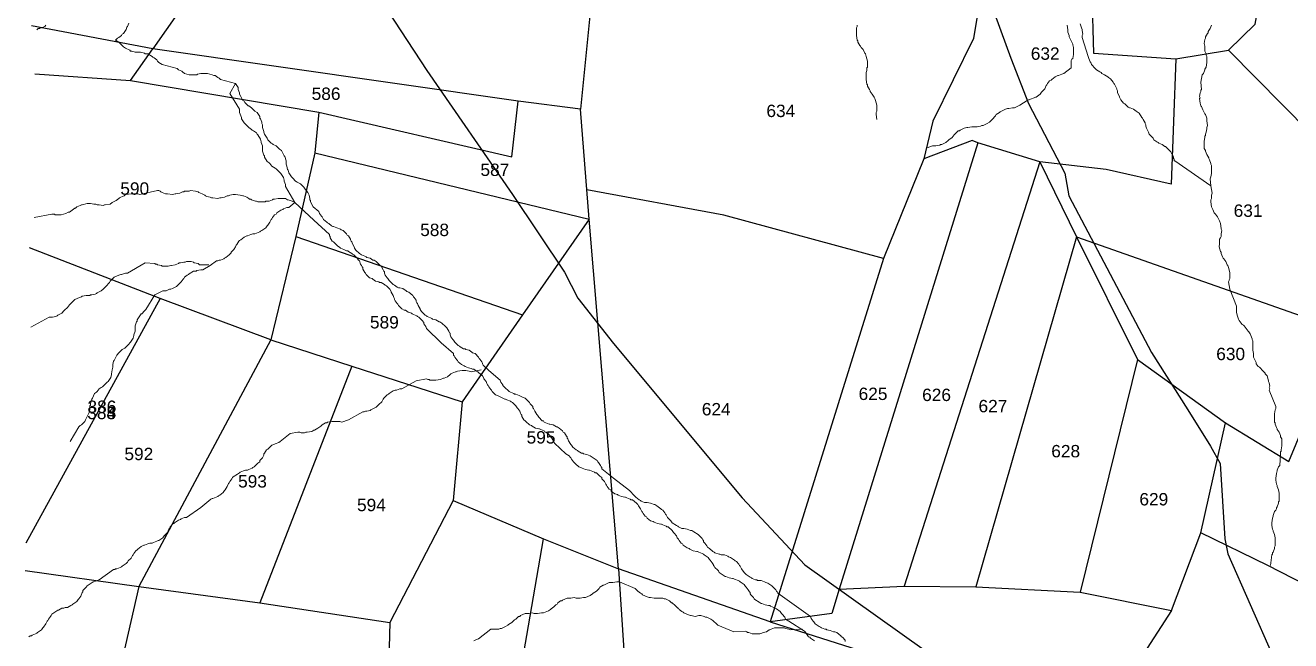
# Model space of a CAD drawing. Header units: inches. Extents: x -72 to 3350, y -615 to 1801.
# Drawn here: x 503.6 to 856.9, y 553.7 to 725.6 of the extents above; entities that cross this region are included whole.
import ezdxf
from ezdxf.enums import TextEntityAlignment as Align

# ---------------------------------------------------------------- set-up
doc = ezdxf.new("R2010")
doc.units = ezdxf.units.IN
doc.header["$LTSCALE"] = 15
doc.header["$MEASUREMENT"] = 0
for name, color, linetype in [('PLOT', 255, 'Continuous'), ('PLOT NO', 7, 'Continuous'), ('ROAD', 50, 'Continuous'), ('STREAM', 130, 'Continuous')]:
    doc.layers.add(name, color=color, linetype=linetype)
doc.styles.get("Standard").update_dxf_attribs({"font": 'arial.ttf'})

msp = doc.modelspace()

# ---------------------------------------------------------------- linework, layer by layer
at = {"layer": 'PLOT', "color": 0}
for points in [[(590.82, 873.93), (577.36, 826.88), (574.51, 808.16), (563.53, 780.49), (578.7, 775.47), (558.53, 746.54), (539.26, 718.98)], [(666.55, 819.83), (668.67, 805.25), (661.95, 735.71), (658.63, 702.12), (641.17, 704.37), (539.26, 718.98)], [(773.76, 779.22), (765.45, 750.76), (770.02, 731.99), (768.32, 721.85), (756.98, 698.81), (754.46, 688.27), (743.22, 660.45), (711.56, 558.99), (669.18, 573.73)], [(800.39, 767.59), (801.83, 717.77), (824.83, 716.23), (839.5, 718.59), (846.93, 725.88), (850.44, 745.65), (845.24, 754.05)], [(539.26, 718.98), (505.37, 725.42)], [(506.25, 711.99), (533.01, 710.13), (539.26, 718.98)], [(786.82, 687.46), (797.06, 666.53), (814.06, 632.19), (838.7, 614.51), (856.3, 603.7), (858.4, 608.63), (871.46, 640.35), (883.26, 668.92), (869.73, 687.99), (839.5, 718.59)], [(824.83, 716.23), (823.46, 681.16), (805.33, 685.31), (786.82, 687.46), (769.56, 692.78), (767.95, 693.37), (754.46, 688.27)], [(533.01, 710.13), (585.6, 701.35), (639.43, 688.82), (641.17, 704.37)], [(585.6, 701.35), (584.42, 689.93), (579.18, 666.57), (572.21, 637.69), (541.28, 649.24), (504.81, 663.46)], [(584.42, 689.93), (661.05, 671.46), (642.43, 644.74), (625.55, 620.38), (623.05, 592.82), (648.24, 582.11), (669.18, 573.73), (661.05, 671.46), (658.63, 702.12)], [(769.56, 692.78), (730.86, 568.12), (728.81, 561.29), (711.56, 558.99)], [(786.82, 687.46), (748.96, 568.89)], [(743.22, 660.45), (698.63, 672.54), (660.4, 679.57)], [(579.18, 666.57), (642.43, 644.74)], [(797.06, 666.53), (768.93, 568.74)], [(797.06, 666.53), (871.46, 640.35)], [(541.28, 649.24), (503.79, 580.93)], [(572.21, 637.69), (535.36, 568.79)], [(572.21, 637.69), (594.73, 630.32), (625.55, 620.38)], [(594.73, 630.32), (569.08, 564.23)], [(814.06, 632.19), (798.08, 567.25)], [(730.86, 568.12), (748.96, 568.89), (768.93, 568.74), (798.08, 567.25), (823.63, 562.08), (831.79, 583.79), (838.7, 614.51)], [(623.05, 592.82), (605.37, 558.78)], [(885.85, 556.49), (850.5, 574.66), (831.79, 583.79)], [(503.63, 573.27), (535.36, 568.79), (569.08, 564.23), (605.37, 558.78), (604.44, 523.9), (632.36, 507.08), (638.64, 525.98), (648.24, 582.11)], [(669.18, 573.73), (673.42, 509.75), (638.64, 525.98)], [(535.36, 568.79), (529.4, 542.75), (547.65, 540.09), (604.44, 523.9)], [(823.63, 562.08), (799.14, 524.2), (831.23, 499.17)], [(711.56, 558.99), (758.64, 543.94), (743.64, 506.71)]]:
    msp.add_lwpolyline(points, dxfattribs=at)
at = {"layer": 'ROAD'}
for points in [[(573.44, 777.83), (590.21, 751.92), (615.7, 712.91), (639.63, 678.33), (654.11, 656.66), (657.82, 649.37), (667.86, 636.71), (703.76, 593.63), (721.21, 574.87), (761.3, 546.26), (733.44, 508.92), (729.37, 504.02), (695.41, 468.73), (679.96, 452.32), (677.69, 450.17), (675.17, 448.49), (672.31, 443.95), (668.12, 428.14), (667.28, 416.91), (668.84, 389.02), (668.48, 381.37), (669.33, 369.47)], [(766.86, 749.08), (778.72, 716.42), (783.71, 703.74), (793.84, 684.28), (794.94, 677.96), (806.49, 656.06), (817.96, 634.15), (828.17, 618.16), (834.5, 608.03), (837.19, 603.21), (838.45, 582.16), (839.32, 577.97), (851.82, 549.65)]]:
    msp.add_lwpolyline(points, dxfattribs=at)
at = {"layer": 'STREAM', "color": 4, "lineweight": 0}
for points in [[(509.31, 725.58), (509.12, 725.2), (508.17, 724.82), (507.8, 724.82), (507.61, 724.63), (507.23, 724.63), (506.85, 724.26)], [(532.57, 726.15), (532.19, 725.2), (532, 725.01), (531.81, 724.44), (531.06, 723.31), (530.68, 723.12), (530.49, 722.74), (529.73, 722.18), (529.35, 721.99), (529.17, 721.8), (528.98, 721.61), (528.79, 721.42), (529.73, 720.85), (530.11, 720.47), (530.87, 719.72), (531.06, 719.53), (531.62, 719.15), (532.76, 718.58), (532.95, 718.39), (533.33, 718.39), (534.27, 718.02), (534.65, 718.02), (535.03, 718.02), (535.78, 718.02), (536.92, 717.83), (537.11, 717.64), (537.86, 717.64), (539, 716.88), (539.19, 716.69), (539.57, 716.5), (540.32, 715.93), (540.51, 715.56), (540.7, 715.37), (540.89, 715.18), (541.84, 714.61), (546, 713.48), (546.37, 713.1), (547.32, 712.72), (547.51, 712.53), (548.08, 712.15), (549.4, 711.77), (549.78, 711.77), (550.16, 711.77), (551.1, 711.77), (551.48, 711.77), (551.67, 711.96), (552.62, 712.15), (553.56, 712.15), (553.94, 712.15), (554.51, 712.15), (555.83, 711.77), (556.21, 711.59), (556.59, 711.59), (557.34, 711.02), (557.72, 710.83), (557.91, 710.64), (558.1, 710.45), (562.26, 709.32), (560.75, 706.48), (563.39, 702.13), (563.39, 701.75), (563.39, 701.56), (563.39, 701.18), (563.77, 700.24), (563.96, 699.86), (563.96, 699.48), (564.72, 698.35), (565.1, 697.97), (565.29, 697.78), (566.04, 697.02), (566.8, 696.46), (566.99, 696.27), (567.37, 696.08), (568.12, 695.51), (568.31, 695.13), (568.5, 694.94), (569.26, 693.81), (569.45, 693.05), (569.45, 692.86), (569.82, 691.92), (569.82, 691.35), (569.82, 690.97), (569.82, 690.78), (569.82, 690.41), (570.2, 689.27), (570.39, 689.08), (570.39, 688.7), (571.15, 687.57), (571.72, 687.19), (571.9, 687), (572.47, 686.24), (573.42, 685.68), (573.61, 685.49), (573.8, 685.3), (574.55, 684.54), (574.74, 684.35), (574.93, 684.16), (575.69, 683.03), (575.88, 682.27), (575.88, 682.08), (576.25, 681.14), (576.25, 680.57), (578.9, 676.03), (577.2, 674.71), (576.63, 674.71), (575.69, 674.33), (575.5, 674.14), (574.93, 673.95), (573.8, 673.2), (573.61, 672.82), (573.23, 672.63), (572.66, 671.87), (572.47, 671.49), (572.28, 671.31), (571.9, 670.55), (571.34, 669.79), (571.15, 669.6), (570.77, 669.04), (569.64, 668.28), (569.26, 668.09), (569.07, 667.9), (568.12, 667.52), (567.74, 667.33), (567.55, 667.33), (567.18, 667.33), (566.61, 667.14), (565.66, 666.77), (565.47, 666.77), (564.72, 666.39), (563.77, 665.63), (563.39, 665.44), (563.21, 665.25), (562.64, 664.31), (562.45, 664.12), (562.26, 663.74), (561.88, 662.98), (561.13, 662.23), (561.13, 662.04), (560.56, 661.47), (559.61, 660.72), (559.23, 660.53), (559.04, 660.34), (558.1, 659.96), (557.72, 659.96), (557.34, 659.77), (556.96, 659.77), (555.26, 658.45), (553.18, 657.31), (552.62, 657.31), (551.48, 657.12), (551.29, 656.93), (550.54, 656.93), (549.4, 656.18), (549.21, 655.99), (548.83, 655.8), (548.08, 655.23), (547.89, 654.85), (547.7, 654.66), (547.13, 653.91), (546.37, 653.15), (546.19, 652.96), (545.81, 652.58), (544.67, 652.02), (544.29, 651.83), (543.92, 651.83), (542.97, 651.45), (542.59, 651.45), (542.4, 651.45), (542.03, 651.45), (539.76, 650.31), (537.3, 646.15), (536.92, 645.78), (536.16, 645.02), (535.97, 645.02), (535.6, 644.45), (534.84, 643.32), (534.84, 642.94), (534.65, 642.75), (534.27, 641.62), (534.27, 641.24), (534.27, 641.05), (534.27, 640.1), (533.89, 639.16), (533.89, 638.97), (533.7, 638.21), (532.95, 637.08), (532.76, 636.89), (532.57, 636.51), (531.81, 635.75), (531.62, 635.56), (531.44, 635.37), (531.06, 635.19), (530.68, 635), (529.92, 634.24), (529.73, 634.05), (529.17, 633.48), (528.6, 632.35), (528.41, 631.97), (528.22, 631.78), (528.03, 630.84), (528.03, 630.46), (528.03, 630.08), (527.84, 629.32), (527.65, 628.19), (527.65, 628), (527.46, 627.24), (526.71, 626.11), (526.52, 625.92), (526.33, 625.73), (525.57, 624.97), (525.38, 624.78), (525.19, 624.6), (524.82, 624.41), (524.25, 624.03), (523.68, 623.27), (523.49, 623.08), (522.93, 622.7), (522.36, 621.38), (522.17, 621.19), (521.98, 620.81), (521.79, 619.87), (521.79, 619.49), (521.6, 619.3), (521.6, 618.35), (521.41, 617.41), (521.22, 617.03), (521.03, 616.46), (520.47, 615.33), (520.28, 614.95), (520.09, 614.76), (519.33, 614.01), (518.95, 613.82), (518.76, 613.63), (518.58, 613.44), (516.12, 609.28)], [(735.86, 725.58), (735.86, 725.2), (735.67, 724.82), (735.67, 723.69), (735.67, 723.5), (735.67, 722.74), (735.86, 721.42), (736.05, 721.23), (736.05, 720.85), (736.62, 719.91), (736.81, 719.72), (737, 719.34), (737.56, 718.77), (737.94, 717.83), (738.13, 717.64), (738.32, 716.88), (738.7, 715.56), (738.7, 715.37), (738.7, 714.99), (738.7, 713.85), (738.51, 713.67), (738.51, 713.29), (738.51, 712.91), (738.32, 712.34), (738.32, 711.4), (738.32, 711.21), (738.32, 710.45), (738.51, 709.13), (738.7, 708.94), (738.7, 708.56), (739.27, 707.61), (739.45, 707.24), (739.45, 707.05), (740.02, 706.29), (740.59, 705.53), (740.78, 705.16), (740.97, 704.59), (741.35, 703.26), (741.35, 702.89), (741.35, 702.7), (741.35, 701.56), (741.16, 701.18), (741.16, 701), (741.16, 700.62), (741.35, 699.29)], [(755.34, 691.35), (756.85, 691.92), (757.23, 691.92), (757.42, 691.92), (757.8, 691.92), (758.93, 692.11), (759.12, 692.3), (759.5, 692.3), (760.63, 692.86), (761.2, 693.43), (761.39, 693.62), (762.34, 694.19), (762.9, 694.94), (763.09, 695.13), (763.28, 695.32), (764.04, 696.08), (764.42, 696.08), (764.61, 696.27), (765.74, 696.83), (766.5, 697.02), (766.69, 697.02), (767.82, 697.21), (768.39, 697.21), (768.77, 697.21), (768.96, 697.21), (769.33, 697.21), (770.28, 697.4), (770.66, 697.59), (771.04, 697.59), (772.17, 698.16), (772.74, 698.54), (772.93, 698.73), (773.68, 699.48), (774.25, 700.05), (774.44, 700.24), (774.63, 700.62), (775.57, 701.18), (775.76, 701.37), (776.14, 701.56), (777.28, 702.13), (777.84, 702.32), (778.22, 702.32), (779.17, 702.51), (779.73, 702.51), (781.25, 703.26), (783.33, 704.59), (783.71, 704.78), (783.89, 704.78), (784.27, 704.97), (785.22, 705.34), (785.6, 705.53), (785.79, 705.53), (786.92, 706.29), (787.3, 706.86), (787.49, 707.05), (788.24, 707.8), (788.62, 708.75), (788.81, 708.94), (789, 709.32), (789.57, 710.07), (789.95, 710.26), (790.14, 710.45), (791.08, 711.21), (791.84, 711.59), (792.03, 711.59), (792.97, 711.96), (793.54, 712.15), (795.62, 713.67), (795.62, 715.37), (795.62, 715.75), (795.81, 716.12), (796, 716.31), (796.19, 717.45), (796.19, 717.64), (796.19, 718.02), (796.19, 719.34), (796, 720.1), (796, 720.28), (795.62, 721.23), (795.24, 721.99), (795.05, 722.36), (795.05, 722.74), (794.67, 723.69), (794.67, 723.88), (794.67, 724.26), (794.48, 725.58)], [(798.08, 725.96), (798.46, 724.82), (798.65, 724.44), (798.65, 724.07), (798.83, 723.12), (798.65, 722.74), (798.65, 722.36), (798.65, 722.18), (800.35, 716.88), (800.54, 716.31), (800.91, 715.37), (801.1, 715.18), (801.29, 714.61), (802.24, 713.48), (802.43, 713.29), (802.62, 713.1), (803.56, 712.53), (803.94, 712.34), (804.13, 712.15), (804.89, 711.77), (805.83, 711.21), (806.02, 711.02), (806.59, 710.64), (807.34, 709.69), (807.53, 709.32), (807.72, 709.13), (808.1, 708.18), (808.29, 707.8), (808.29, 707.61), (808.48, 707.24), (808.48, 706.67), (809.05, 705.72), (809.05, 705.53), (809.42, 704.78), (810.18, 703.83), (810.56, 703.64), (810.75, 703.45), (811.5, 702.7), (811.88, 702.51), (812.07, 702.51), (813.02, 702.13), (813.77, 701.56), (813.96, 701.37), (814.53, 701), (815.29, 699.86), (815.48, 699.67), (815.67, 699.29), (816.23, 698.35), (816.23, 698.16), (816.42, 697.78), (816.42, 697.4), (816.61, 696.83), (816.99, 696.08), (817.18, 695.7), (817.37, 695.13), (818.31, 694.19), (818.5, 694), (818.69, 693.62), (819.45, 693.05), (819.83, 692.86), (820.01, 692.67), (820.96, 692.3), (821.72, 691.73), (821.91, 691.73), (822.47, 691.16), (823.42, 690.22), (823.61, 689.84), (823.8, 689.65), (824.17, 688.7), (824.17, 688.32), (824.36, 688.14), (824.36, 687.76), (824.55, 687.76), (834.58, 680.76)], [(834.76, 725.58), (834.39, 724.63), (834.01, 724.07), (833.82, 723.88), (833.82, 723.5), (833.63, 723.31), (833.06, 722.36), (833.06, 721.99), (832.87, 721.61), (832.68, 720.47), (832.87, 719.72), (832.87, 719.53), (832.87, 718.39), (833.25, 717.64), (833.25, 717.26), (833.44, 716.88), (833.44, 715.93), (833.44, 715.56), (833.44, 715.18), (833.25, 713.85), (832.87, 713.29), (832.87, 713.1), (832.5, 712.15), (832.12, 711.77), (831.74, 709.69), (831.93, 707.61), (831.74, 707.42), (831.74, 707.05), (831.55, 706.67), (831.36, 705.72), (831.55, 705.34), (831.36, 705.16), (831.55, 703.83), (831.74, 703.08), (831.93, 702.89), (832.31, 701.94), (832.68, 701.18), (832.87, 700.81), (833.06, 700.62), (833.44, 699.67), (833.44, 699.29), (833.44, 698.92), (833.63, 697.59), (833.44, 697.02), (833.44, 696.65), (833.25, 695.7), (833.06, 695.13), (833.06, 694.75), (832.87, 694.57), (832.87, 694.19), (832.68, 693.24), (832.68, 692.86), (832.68, 692.49), (832.68, 691.16), (833.06, 690.59), (833.06, 690.41), (833.44, 689.46), (834.01, 688.51), (834.01, 688.32), (834.2, 687.95), (834.58, 687), (834.58, 686.81), (834.76, 686.43), (834.76, 685.11), (834.76, 684.35), (834.76, 684.16), (834.58, 683.22), (834.39, 682.65), (834.58, 680.76), (834.95, 678.68), (834.76, 678.11), (834.76, 677.17), (834.58, 676.79), (834.58, 676.22), (834.76, 674.9), (834.95, 674.52), (835.14, 674.14), (835.52, 673.2), (835.71, 673.01), (835.9, 672.82), (836.47, 672.06), (836.85, 671.12), (837.03, 670.93), (837.22, 670.17), (837.41, 668.85), (837.41, 668.66), (837.6, 668.28), (837.41, 667.33), (837.41, 666.96), (837.41, 666.58), (837.22, 666.2), (837.03, 665.82), (837.03, 664.69), (837.03, 664.5), (836.85, 663.74), (837.22, 662.42), (837.41, 662.23), (837.41, 661.85), (837.79, 660.9), (837.98, 660.53), (838.17, 660.34), (838.74, 659.58), (839.11, 658.63), (839.3, 658.45), (839.49, 657.88), (839.87, 656.55), (839.87, 656.18), (839.87, 655.8), (839.87, 654.85), (839.68, 654.47), (839.68, 654.29), (839.49, 653.91), (839.87, 651.83), (841.76, 647.1), (841.76, 646.53), (841.76, 645.59), (841.76, 645.4), (841.95, 644.64), (842.33, 643.51), (842.52, 643.13), (842.71, 642.75), (843.27, 641.99), (843.65, 641.8), (843.84, 641.62), (844.41, 640.86), (844.98, 640.1), (845.17, 639.91), (845.54, 639.35), (846.11, 638.02), (846.11, 637.83), (846.3, 637.45), (846.3, 636.51), (846.3, 636.13), (846.3, 635.75), (846.3, 635.37), (846.3, 634.81), (846.49, 633.86), (846.49, 633.67), (846.49, 632.92), (847.06, 631.78), (847.25, 631.4), (847.25, 631.03), (847.81, 630.27), (848.19, 630.08), (848.38, 629.89), (848.95, 629.13), (849.7, 628.38), (849.7, 628.19), (850.27, 627.62), (850.65, 626.3), (850.65, 626.11), (850.84, 625.73), (851.03, 624.78), (850.84, 624.41), (851.03, 624.03), (850.84, 623.65), (852.73, 619.11), (852.73, 618.54), (852.54, 618.17), (852.35, 617.03), (852.35, 616.84), (852.35, 616.09), (852.35, 614.76), (852.54, 614.57), (852.54, 614.19), (852.92, 613.25), (853.11, 612.87), (853.11, 612.68), (853.68, 611.93), (854.05, 610.98), (854.05, 610.6), (854.43, 610.03), (854.43, 608.71), (854.43, 608.33), (854.43, 608.14), (854.24, 607.01), (854.24, 606.63), (854.05, 606.44), (854.05, 606.06), (854.05, 605.68), (853.86, 602.66), (853.49, 602.28), (853.11, 601.34), (853.11, 601.15), (852.92, 600.39), (852.73, 599.07), (852.73, 598.69), (852.73, 598.5), (852.92, 597.36), (853.11, 596.99), (853.11, 596.8), (853.49, 595.85), (853.68, 594.91), (853.68, 594.72), (853.68, 593.96), (853.68, 592.64), (853.49, 592.45), (853.49, 592.07), (853.11, 591.12), (852.92, 590.75), (852.92, 590.56), (852.73, 590.18), (852.35, 589.8), (851.97, 588.66), (851.97, 588.48), (851.78, 587.91), (851.6, 586.58), (851.6, 586.21), (851.6, 585.83), (851.78, 584.88), (851.97, 584.5), (851.97, 584.32), (852.35, 583.37), (852.54, 582.42), (852.54, 582.05), (852.54, 581.48), (852.54, 580.16), (852.35, 579.78), (852.35, 579.4), (851.97, 578.45), (851.78, 578.26), (851.78, 577.89), (851.6, 577.7), (851.22, 574.67)], [(562.26, 709.32), (563.02, 708.18), (563.02, 707.61), (563.39, 706.67), (563.39, 706.29), (563.77, 705.72), (564.34, 704.59), (564.72, 704.4), (564.91, 704.02), (565.66, 703.26), (565.85, 703.08), (566.04, 703.08), (566.8, 702.51), (567.55, 701.75), (567.74, 701.56), (568.31, 701.18), (569.07, 700.05), (569.07, 699.67), (569.26, 699.48), (569.64, 698.54), (569.64, 698.16), (569.82, 697.78), (569.82, 697.4), (569.82, 697.02), (570.2, 695.89), (570.2, 695.7), (570.39, 695.13), (571.15, 694), (571.34, 693.62), (571.53, 693.43), (572.28, 692.67), (572.66, 692.49), (572.85, 692.3), (573.61, 691.92), (574.36, 691.16), (574.55, 690.97), (575.12, 690.59), (575.69, 689.46), (575.88, 689.08), (576.06, 688.89), (576.44, 687.76), (576.44, 687.57), (576.44, 687.19), (576.44, 686.81), (576.63, 686.24), (576.82, 685.3), (577.01, 685.11), (577.2, 684.35), (577.96, 683.22), (578.14, 683.03), (578.33, 682.84), (579.09, 682.08), (579.28, 681.9), (579.47, 681.71), (580.41, 681.33), (581.17, 680.57), (581.36, 680.38), (581.74, 679.82), (582.49, 678.87), (582.68, 678.49), (582.87, 678.11), (583.06, 677.17), (583.06, 676.79), (583.25, 676.6), (583.25, 676.22), (584.01, 674.9), (585.52, 673.57), (585.71, 673.01), (586.28, 672.25), (586.47, 672.06), (586.84, 671.31), (587.79, 670.55), (587.98, 670.36), (588.36, 670.17), (589.11, 669.6), (589.49, 669.41), (589.68, 669.41), (590.63, 669.04), (591.57, 668.66), (591.76, 668.47), (592.33, 668.28), (593.27, 667.33), (593.46, 666.96), (593.84, 666.77), (594.41, 665.82), (594.41, 665.63), (594.6, 665.25), (594.79, 665.06), (594.98, 664.5), (595.54, 663.55), (595.54, 663.36), (595.92, 662.8), (596.87, 661.85), (597.24, 661.66), (597.43, 661.47), (598.38, 661.09), (598.76, 660.9), (598.95, 660.72), (599.89, 660.53), (600.65, 659.96), (601.03, 659.96), (601.59, 659.58), (602.54, 658.63), (602.73, 658.45), (602.92, 658.26), (603.49, 657.31), (603.67, 656.93), (603.86, 656.74), (603.86, 656.37), (604.05, 655.8), (604.62, 655.04), (604.81, 654.85), (605.19, 654.29), (606.13, 653.34), (606.32, 653.15), (606.7, 652.96), (607.46, 652.39), (607.83, 652.21), (608.21, 652.21), (608.97, 652.02), (609.92, 651.45), (610.1, 651.26), (610.67, 651.07), (611.81, 650.13), (612, 649.75), (612.18, 649.56), (612.75, 648.8), (612.75, 648.42), (612.94, 648.04), (613.13, 647.86), (613.32, 647.29), (613.89, 646.34), (613.89, 646.15), (614.26, 645.59), (615.21, 644.64), (615.59, 644.45), (615.78, 644.26), (616.72, 643.88), (617.1, 643.7), (617.29, 643.51), (618.24, 643.32), (619.18, 642.75), (619.37, 642.75), (619.94, 642.37), (620.88, 641.43), (621.07, 641.24), (621.26, 641.05), (621.83, 640.1), (622.02, 639.72), (622.21, 639.54), (622.21, 639.16), (622.4, 638.59), (622.96, 637.83), (623.15, 637.64), (623.53, 637.08), (624.48, 636.13), (624.85, 635.94), (625.04, 635.75), (625.99, 635.19), (626.37, 635.19), (626.56, 635), (627.5, 634.81), (628.26, 634.24), (628.45, 634.05), (629.2, 633.86), (630.15, 632.92), (630.34, 632.54), (630.53, 632.35), (631.1, 631.59), (631.28, 631.21), (631.28, 631.03), (631.47, 630.65), (632.99, 629.13), (636.2, 626.49), (636.39, 625.92), (636.96, 625.16), (636.96, 624.97), (637.52, 624.41), (638.47, 623.46), (638.66, 623.27), (639.04, 623.08), (639.98, 622.7), (640.17, 622.52), (640.55, 622.52), (641.5, 622.14), (642.25, 621.76), (642.63, 621.57), (643.2, 621.38), (644.14, 620.44), (644.33, 620.25), (644.52, 619.87), (645.28, 619.11), (645.28, 618.73), (645.47, 618.54), (645.66, 618.17), (645.85, 617.79), (646.41, 616.84), (646.6, 616.65), (646.98, 616.09), (647.93, 615.14), (648.3, 615.14), (648.49, 614.76), (649.44, 614.38), (649.82, 614.19), (650.01, 614.19), (650.95, 614.01), (651.9, 613.44), (652.09, 613.44), (652.65, 613.06), (653.6, 612.3), (653.79, 611.93), (654.17, 611.74), (654.73, 610.79), (654.92, 610.6), (654.92, 610.22), (655.11, 610.03), (655.3, 609.47), (655.87, 608.52), (656.06, 608.33), (656.44, 607.76), (657.38, 607.01), (657.76, 606.82), (657.95, 606.63), (658.89, 606.06), (659.27, 606.06), (659.46, 605.87), (660.41, 605.68), (661.35, 605.31), (661.54, 605.12), (662.11, 604.74), (663.24, 603.98), (663.43, 603.6), (663.62, 603.42), (664.19, 602.66), (664.38, 602.28), (664.57, 602.09), (664.57, 601.71), (667.78, 599.07), (672.32, 595.66), (672.7, 595.28), (673.27, 594.53), (673.46, 594.34), (674.02, 593.77), (674.97, 593.01), (675.35, 592.83), (675.54, 592.64), (676.48, 592.26), (676.86, 592.26), (677.24, 592.26), (678.18, 592.07), (679.13, 591.69), (679.32, 591.69), (679.89, 591.31), (681.02, 590.56), (681.21, 590.37), (681.59, 590.18), (682.15, 589.42), (682.34, 589.04), (682.53, 588.85), (682.72, 588.48), (682.91, 588.1), (683.67, 587.34), (683.86, 587.15), (684.23, 586.58), (685.37, 585.83), (685.75, 585.64), (685.94, 585.45), (686.88, 585.07), (687.26, 585.07), (687.45, 585.07), (688.4, 584.88), (689.34, 584.5), (689.72, 584.5), (690.29, 584.13), (691.42, 583.37), (691.61, 583.18), (691.8, 582.99), (692.56, 582.24), (692.74, 581.86), (692.93, 581.67), (692.93, 581.29), (693.31, 580.91), (693.88, 580.16), (694.07, 579.78), (694.64, 579.4), (695.58, 578.64), (695.96, 578.45), (696.15, 578.26), (697.28, 577.89), (697.47, 577.89), (697.85, 577.7), (698.8, 577.7), (699.74, 577.32), (699.93, 577.13), (700.5, 576.94), (701.63, 576.18), (701.82, 575.99), (702.2, 575.81), (702.77, 575.05), (702.96, 574.67), (703.15, 574.48), (703.33, 574.1), (703.52, 573.73), (704.28, 572.78), (704.47, 572.59), (704.85, 572.21), (705.98, 571.46), (706.36, 571.27), (706.55, 571.08), (707.5, 570.7), (707.87, 570.7), (708.06, 570.51), (709.01, 570.51), (709.95, 570.13), (710.33, 569.94), (710.9, 569.75), (712.03, 569), (712.22, 568.81), (712.41, 568.62), (713.17, 567.86), (713.36, 567.48), (713.55, 567.3), (713.74, 566.92), (718.27, 563.7), (722.81, 560.49), (723, 559.92), (723.57, 559.16), (723.76, 558.97), (724.14, 558.41), (725.27, 557.65), (725.65, 557.46), (725.84, 557.27), (726.78, 556.89), (727.16, 556.89), (727.35, 556.71), (728.3, 556.52), (729.24, 556.14), (729.62, 556.14), (730.19, 555.95), (731.32, 555), (731.51, 554.81), (731.7, 554.63), (732.46, 553.87), (732.46, 553.49)], [(723.95, 553.68), (722.81, 554.44), (722.62, 554.63), (722.25, 554.81), (721.68, 555.57), (721.49, 555.95), (721.3, 556.14), (721.11, 556.33), (716.76, 559.16), (715.82, 559.73), (715.63, 560.3), (714.87, 561.06), (714.68, 561.24), (714.3, 561.81), (713.36, 562.57), (712.98, 562.76), (712.6, 562.95), (711.66, 563.32), (711.47, 563.51), (711.09, 563.51), (710.14, 563.7), (709.2, 564.08), (709.01, 564.08), (708.44, 564.46), (707.31, 565.22), (707.12, 565.4), (706.93, 565.78), (706.17, 566.54), (705.98, 566.73), (705.98, 567.11), (705.79, 567.3), (705.41, 567.86), (704.85, 568.62), (704.66, 568.81), (704.28, 569.38), (703.15, 570.13), (702.96, 570.32), (702.58, 570.51), (701.63, 570.89), (701.25, 571.08), (701.07, 571.08), (700.12, 571.27), (699.17, 571.65), (698.99, 571.65), (698.42, 572.02), (697.28, 572.78), (697.09, 573.16), (696.9, 573.35), (696.15, 574.1), (695.96, 574.48), (695.77, 574.67), (695.77, 574.86), (695.39, 575.43), (694.82, 576.18), (694.64, 576.37), (694.26, 576.94), (693.12, 577.7), (692.93, 577.89), (692.56, 578.07), (691.61, 578.45), (691.23, 578.64), (691.04, 578.64), (690.1, 578.83), (689.15, 579.21), (688.96, 579.4), (688.4, 579.59), (687.26, 580.34), (687.07, 580.72), (686.69, 580.91), (686.13, 581.67), (685.94, 582.05), (685.75, 582.24), (685.56, 582.42), (685.37, 582.99), (684.8, 583.75), (684.61, 583.94), (684.23, 584.5), (683.1, 585.45), (682.72, 585.45), (682.53, 585.64), (681.59, 586.02), (681.21, 586.21), (681.02, 586.21), (680.07, 586.4), (679.13, 586.77), (678.94, 586.96), (678.18, 587.15), (677.24, 587.91), (677.05, 588.29), (676.67, 588.48), (676.1, 589.23), (675.91, 589.61), (675.72, 589.8), (675.54, 590.18), (675.35, 590.56), (674.78, 591.31), (674.59, 591.69), (674.21, 592.07), (673.08, 593.01), (672.7, 593.01), (672.51, 593.2), (671.56, 593.58), (671.19, 593.77), (671, 593.77), (670.05, 593.96), (669.11, 594.34), (668.92, 594.53), (668.16, 594.72), (667.21, 595.47), (667.03, 595.85), (666.65, 596.04), (666.08, 596.8), (665.89, 597.17), (665.7, 597.36), (665.51, 597.74), (665.32, 598.12), (664.57, 598.88), (664.57, 599.25), (664, 599.63), (663.05, 600.58), (662.68, 600.58), (662.49, 600.77), (661.54, 601.15), (661.16, 601.34), (660.97, 601.34), (660.03, 601.52), (659.08, 601.9), (658.71, 602.09), (658.14, 602.28), (657.19, 603.04), (656.81, 603.42), (656.62, 603.6), (656.06, 604.36), (655.87, 604.74), (655.68, 604.93), (655.49, 605.31), (654.54, 605.87), (651.33, 608.9), (651.14, 609.28), (650.57, 610.22), (650.38, 610.41), (650.01, 610.98), (649.06, 611.93), (648.68, 611.93), (648.49, 612.3), (647.55, 612.68), (647.17, 612.87), (646.98, 612.87), (646.03, 613.06), (645.09, 613.63), (644.9, 613.82), (644.33, 614.01), (643.39, 614.95), (643.2, 615.14), (642.82, 615.33), (642.25, 616.27), (642.25, 616.65), (642.06, 616.84), (641.87, 617.22), (641.69, 617.79), (641.12, 618.54), (640.93, 618.73), (640.55, 619.3), (639.61, 620.25), (639.23, 620.44), (639.04, 620.62), (638.09, 621), (637.71, 621.19), (637.52, 621.19), (636.58, 621.57), (635.82, 621.95), (635.44, 622.14), (634.88, 622.33), (633.93, 623.27), (633.74, 623.65), (633.55, 623.84), (632.99, 624.6), (632.8, 624.97), (632.61, 625.16), (632.42, 625.54), (632.23, 626.11), (631.66, 626.86), (631.66, 627.05), (631.28, 627.62), (630.15, 628.57), (629.96, 628.76), (629.58, 628.94), (628.83, 629.51), (628.45, 629.51), (628.07, 629.7), (627.31, 629.89), (626.37, 630.27), (626.18, 630.46), (625.42, 630.84), (624.48, 631.59), (624.29, 631.97), (624.1, 632.16), (623.53, 632.92), (623.34, 633.29), (623.15, 633.48), (623.15, 633.86), (619.75, 636.89), (615.59, 640.86), (615.4, 641.43), (614.83, 642.18), (614.83, 642.56), (614.45, 643.13), (613.51, 644.07), (613.13, 644.26), (612.94, 644.45), (612, 644.83), (611.62, 645.02), (611.43, 645.21), (610.48, 645.4), (609.73, 645.96), (609.35, 645.96), (608.78, 646.34), (607.83, 647.29), (607.65, 647.67), (607.46, 647.86), (606.89, 648.61), (606.7, 648.99), (606.7, 649.18), (606.51, 649.56), (606.32, 650.13), (605.75, 651.07), (605.75, 651.26), (605.38, 651.83), (604.43, 652.77), (604.05, 652.96), (603.86, 653.15), (602.92, 653.72), (602.54, 653.72), (602.35, 653.91), (601.41, 654.1), (600.65, 654.66), (600.46, 654.85), (599.7, 655.04), (598.76, 655.99), (598.57, 656.37), (598.38, 656.55), (597.81, 657.5), (597.81, 657.88), (597.62, 658.07), (597.43, 658.45), (597.24, 658.82), (596.87, 659.77), (596.68, 659.96), (596.3, 660.53), (595.35, 661.47), (594.98, 661.66), (594.79, 661.85), (593.84, 662.42), (593.65, 662.61), (593.27, 662.61), (592.52, 662.98), (591.57, 663.36), (591.38, 663.55), (590.82, 663.93), (589.87, 664.88), (589.68, 665.06), (589.3, 665.25), (588.73, 666.2), (588.73, 666.58), (588.55, 666.77), (588.55, 667.14), (584.2, 671.12), (578.9, 676.03), (578.52, 676.22), (578.14, 676.41), (577.01, 676.79), (576.82, 676.79), (576.25, 677.17), (574.93, 677.17), (574.55, 677.17), (574.17, 677.17), (573.23, 676.98), (572.85, 676.98), (572.66, 676.79), (571.72, 676.41), (570.77, 676.41), (570.58, 676.22), (569.82, 676.22), (568.5, 676.22), (568.12, 676.41), (567.93, 676.41), (566.8, 676.79), (566.61, 676.98), (566.23, 676.98), (566.04, 677.17), (565.47, 677.55), (564.53, 677.92), (564.34, 677.92), (563.58, 678.11), (562.26, 678.3), (562.07, 678.3), (561.69, 678.3), (560.75, 678.11), (560.37, 677.92), (559.99, 677.92), (559.23, 677.55), (558.29, 677.36), (557.91, 677.36), (557.34, 677.17), (556.02, 677.36), (555.64, 677.36), (555.26, 677.55), (554.32, 677.73), (553.94, 677.92), (553.75, 678.11), (553.37, 678.3), (552.99, 678.49), (552.05, 678.87), (551.86, 679.06), (551.1, 679.25), (549.78, 679.44), (549.4, 679.25), (549.21, 679.25), (548.08, 679.25), (547.89, 679.06), (547.51, 679.06), (546.75, 678.68), (545.62, 678.49), (545.43, 678.49), (544.67, 678.3), (543.35, 678.49), (543.16, 678.49), (542.78, 678.49), (541.84, 678.87), (541.46, 679.06), (541.27, 679.25), (540.89, 679.44), (540.51, 679.44), (535.6, 678.3), (535.03, 678.49), (534.08, 678.49), (533.89, 678.49), (533.14, 678.49), (531.81, 678.3), (531.44, 678.11), (531.25, 677.92), (530.3, 677.55), (529.92, 677.36), (529.73, 677.17), (528.98, 676.6), (528.22, 676.22), (527.84, 676.03), (527.27, 675.65), (525.95, 675.47), (525.76, 675.47), (525.38, 675.28), (524.25, 675.47), (523.87, 675.47), (523.68, 675.47), (523.3, 675.65), (522.74, 675.65), (521.79, 675.84), (521.6, 675.84), (520.85, 675.84), (519.52, 675.47), (519.33, 675.47), (518.95, 675.28), (518.01, 674.9), (517.63, 674.52), (517.44, 674.52), (516.68, 673.95), (515.93, 673.39), (515.55, 673.39), (514.98, 673.01), (513.66, 672.63), (513.47, 672.63), (513.09, 672.63), (511.96, 672.63), (511.77, 672.82), (511.39, 672.82), (511.01, 672.82), (506.09, 671.87)], [(554.88, 658.63), (552.24, 658.63), (551.86, 659.01), (550.72, 659.2), (550.54, 659.39), (549.97, 659.58), (548.64, 659.58), (548.27, 659.39), (547.89, 659.39), (546.94, 659.2), (546.56, 659.2), (546.37, 659.01), (545.43, 658.63), (544.48, 658.45), (544.29, 658.45), (543.54, 658.26), (542.21, 658.26), (541.84, 658.26), (541.65, 658.45), (540.51, 658.63), (540.32, 658.82), (539.95, 658.82), (539.76, 659.01), (537.11, 659.2), (532.19, 656.37), (531.62, 656.37), (530.49, 655.99), (530.3, 655.99), (529.73, 655.8), (528.41, 655.23), (528.22, 655.04), (528.03, 654.85), (527.27, 654.1), (527.09, 653.72), (526.9, 653.53), (526.33, 652.77), (525.57, 652.02), (525.38, 651.83), (524.82, 651.45), (523.68, 650.88), (523.49, 650.69), (523.11, 650.5), (522.17, 650.31), (521.79, 650.31), (521.6, 650.13), (521.22, 650.13), (520.66, 650.13), (519.52, 649.94), (519.33, 649.75), (518.76, 649.56), (517.44, 648.99), (517.25, 648.8), (517.06, 648.61), (516.31, 647.86), (516.12, 647.67), (515.93, 647.48), (515.36, 646.72), (514.6, 645.96), (514.42, 645.78), (513.85, 645.21), (512.71, 644.64), (512.52, 644.45), (512.15, 644.26), (511.2, 644.07), (510.82, 644.07), (510.63, 644.07), (510.26, 644.07), (505.15, 641.24)], [(504.58, 554.81), (504.96, 555), (505.34, 555), (505.53, 555.19), (506.47, 555.57), (506.85, 555.76), (507.04, 555.95), (508.17, 556.71), (508.55, 557.27), (508.74, 557.46), (509.31, 558.41), (509.69, 559.16), (509.88, 559.35), (510.07, 559.73), (510.63, 560.49), (510.82, 560.68), (511.01, 561.06), (512.15, 561.81), (512.71, 562.19), (512.9, 562.19), (513.85, 562.76), (514.42, 562.76), (514.79, 562.95), (514.98, 562.95), (515.36, 562.95), (516.31, 563.51), (516.68, 563.7), (516.87, 563.89), (518.01, 564.65), (518.39, 565.22), (518.58, 565.4), (519.14, 566.16), (519.52, 567.11), (519.71, 567.3), (519.71, 567.67), (520.47, 568.43), (520.66, 568.62), (520.85, 569), (521.98, 569.75), (522.55, 570.13), (522.74, 570.13), (523.68, 570.51), (524.25, 570.7), (528.22, 573.54), (528.6, 573.54), (528.79, 573.73), (529.17, 573.73), (530.11, 574.1), (530.49, 574.29), (530.68, 574.48), (531.81, 575.24), (532.19, 575.62), (532.38, 575.99), (533.14, 576.75), (533.52, 577.51), (533.7, 577.7), (533.89, 578.07), (534.46, 578.83), (534.84, 579.02), (535.03, 579.21), (535.97, 579.97), (536.73, 580.34), (536.92, 580.34), (537.86, 580.72), (538.43, 580.91), (538.81, 580.91), (539, 580.91), (539.38, 581.1), (540.32, 581.48), (540.7, 581.67), (540.89, 581.67), (542.03, 582.42), (542.4, 582.99), (542.59, 583.18), (543.35, 583.94), (543.73, 584.88), (543.92, 585.07), (544.11, 585.45), (544.67, 586.21), (545.05, 586.4), (545.24, 586.58), (546.37, 587.34), (546.94, 587.53), (547.13, 587.72), (548.08, 588.1), (548.64, 588.1), (552.62, 590.93), (555.45, 593.2), (555.83, 593.39), (556.02, 593.39), (556.4, 593.58), (557.34, 593.96), (557.53, 594.15), (557.91, 594.34), (558.86, 595.09), (559.23, 595.66), (559.42, 595.85), (559.99, 596.8), (560.37, 597.55), (560.56, 597.74), (560.75, 598.12), (561.31, 598.88), (561.5, 599.25), (561.69, 599.44), (562.83, 600.2), (563.39, 600.58), (563.58, 600.77), (564.53, 601.15), (565.1, 601.34), (565.47, 601.34), (565.66, 601.34), (566.04, 601.52), (566.99, 601.9), (567.18, 602.09), (567.55, 602.28), (568.5, 603.23), (569.07, 603.6), (569.07, 603.98), (569.82, 604.74), (570.2, 605.5), (570.2, 605.87), (570.39, 606.06), (570.96, 607.01), (571.34, 607.2), (571.53, 607.39), (572.47, 608.33), (573.04, 608.52), (573.42, 608.71), (574.36, 609.09), (574.74, 609.28), (577.58, 611.55), (579.66, 611.93), (580.04, 611.93), (580.23, 611.93), (580.6, 611.74), (581.55, 611.74), (581.93, 611.93), (582.31, 611.93), (583.63, 612.11), (584.2, 612.49), (584.39, 612.49), (585.33, 613.06), (586.09, 613.63), (586.28, 613.82), (586.47, 614.01), (587.41, 614.57), (587.79, 614.57), (587.98, 614.76), (589.3, 614.95), (590.06, 614.95), (590.25, 614.95), (591.38, 614.95), (591.95, 614.76), (593.84, 615.33), (597.81, 617.6), (598.19, 617.6), (598.57, 617.79), (598.95, 617.79), (599.89, 617.98), (600.08, 618.17), (600.46, 618.35), (601.59, 618.92), (602.16, 619.49), (602.35, 619.68), (603.11, 620.44), (603.49, 621.19), (603.67, 621.38), (603.86, 621.57), (604.62, 622.33), (605, 622.52), (605.19, 622.7), (606.32, 623.46), (606.89, 623.65), (607.27, 623.65), (608.21, 624.03), (608.78, 624.03), (612.75, 626.3), (615.59, 626.86), (615.97, 626.68), (616.34, 626.68), (616.53, 626.49), (617.67, 626.49), (617.86, 626.49), (618.24, 626.49), (619.56, 626.68), (620.32, 627.05), (620.51, 627.05), (621.45, 627.43), (622.21, 628), (622.4, 628.19), (622.77, 628.38), (623.72, 628.76), (623.91, 628.76), (624.29, 628.94), (625.61, 629.13), (626.18, 629.13), (626.56, 629.13), (627.5, 628.94), (628.07, 628.76), (630.91, 629.32)], [(720.54, 556.89), (717.33, 556.71), (716.76, 556.89), (715.82, 557.08), (715.44, 557.27), (714.87, 557.27), (713.55, 557.27), (713.17, 557.27), (712.79, 557.27), (711.84, 556.89), (711.47, 556.71), (711.28, 556.71), (710.52, 556.14), (709.58, 555.95), (709.2, 555.76), (708.63, 555.57), (707.31, 555.57), (706.93, 555.57), (706.55, 555.57), (705.6, 555.95), (705.23, 555.95), (705.04, 556.14), (704.66, 556.33), (701.44, 556.14), (696.9, 558.03), (696.53, 558.41), (695.77, 559.16), (695.58, 559.35), (695.01, 559.73), (693.88, 560.3), (693.5, 560.3), (693.12, 560.49), (692.18, 560.68), (691.8, 560.68), (691.61, 560.68), (690.66, 560.49), (689.53, 560.68), (689.34, 560.68), (688.77, 560.87), (687.45, 561.43), (687.26, 561.62), (686.88, 561.81), (686.13, 562.38), (685.94, 562.76), (685.75, 562.76), (685.37, 563.14), (684.99, 563.51), (684.23, 564.27), (684.05, 564.27), (683.48, 564.84), (682.34, 565.4), (681.97, 565.4), (681.59, 565.59), (680.64, 565.59), (680.26, 565.59), (680.07, 565.59), (679.13, 565.59), (678.18, 565.78), (677.81, 565.78), (677.24, 565.97), (675.91, 566.54), (675.72, 566.73), (675.35, 566.92), (674.59, 567.48), (674.4, 567.67), (674.21, 567.86), (673.83, 568.24), (669.48, 570.13), (669.3, 570.13), (668.73, 570.13), (667.59, 569.94), (667.4, 569.94), (666.65, 569.94), (665.51, 569.38), (665.13, 569.19), (664.95, 569.19), (664, 568.62), (663.81, 568.24), (663.62, 568.05), (663.05, 567.48), (662.11, 566.92), (661.92, 566.73), (661.35, 566.35), (660.03, 565.78), (659.84, 565.78), (659.46, 565.78), (658.52, 565.59), (658.14, 565.59), (657.76, 565.59), (657.38, 565.59), (656.81, 565.78), (655.87, 565.59), (655.68, 565.59), (654.92, 565.59), (653.6, 565.03), (653.41, 564.84), (653.03, 564.84), (652.28, 564.27), (652.09, 563.89), (651.71, 563.7), (651.14, 563.14), (650.38, 562.57), (650.2, 562.38), (649.63, 562), (648.3, 561.43), (647.93, 561.43), (647.74, 561.43), (646.6, 561.24), (646.22, 561.24), (646.03, 561.24), (645.66, 561.24), (645.09, 561.43), (644.14, 561.24), (643.77, 561.24), (643.2, 561.24), (641.87, 560.68), (641.69, 560.49), (641.31, 560.49), (640.55, 559.73), (640.17, 559.54), (639.98, 559.35), (639.42, 558.79), (638.47, 558.22), (638.28, 558.03), (637.71, 557.65), (636.58, 557.08), (636.2, 557.08), (635.82, 556.89), (634.88, 556.89), (634.5, 556.89), (634.31, 556.89), (633.93, 556.89), (633.55, 556.89), (630.15, 554.25), (629.58, 554.06), (628.83, 553.68)]]:
    msp.add_lwpolyline(points, dxfattribs=at)

# ---------------------------------------------------------------- texts
at = {"layer": 'PLOT NO'}
for s, p in [('632', (788.33, 717.67)), ('586', (587.59, 706.46)), ('634', (714.53, 701.67)), ('587', (634.7, 685.21)), ('590', (534.17, 679.98)), ('631', (844.97, 673.8)), ('588', (617.88, 668.43)), ('589', (603.86, 642.63)), ('630', (840.1, 633.78)), ('625', (740.27, 622.64)), ('626', (758, 622.35)), ('383', (524.94, 617.3)), ('384', (524.94, 617.3)), ('385', (524.94, 617.3)), ('386', (525.01, 619.03)), ('624', (696.5, 618.35)), ('627', (773.74, 619.21)), ('595', (647.59, 610.48)), ('592', (535.32, 605.84)), ('628', (794.05, 606.63)), ('593', (567.05, 598.2)), ('629', (818.65, 593.2)), ('594', (600.25, 591.59))]:
    msp.add_text(s, height=3.456, dxfattribs=at).set_placement(p, align=Align.MIDDLE_CENTER)

doc.saveas('drawing.dxf')
